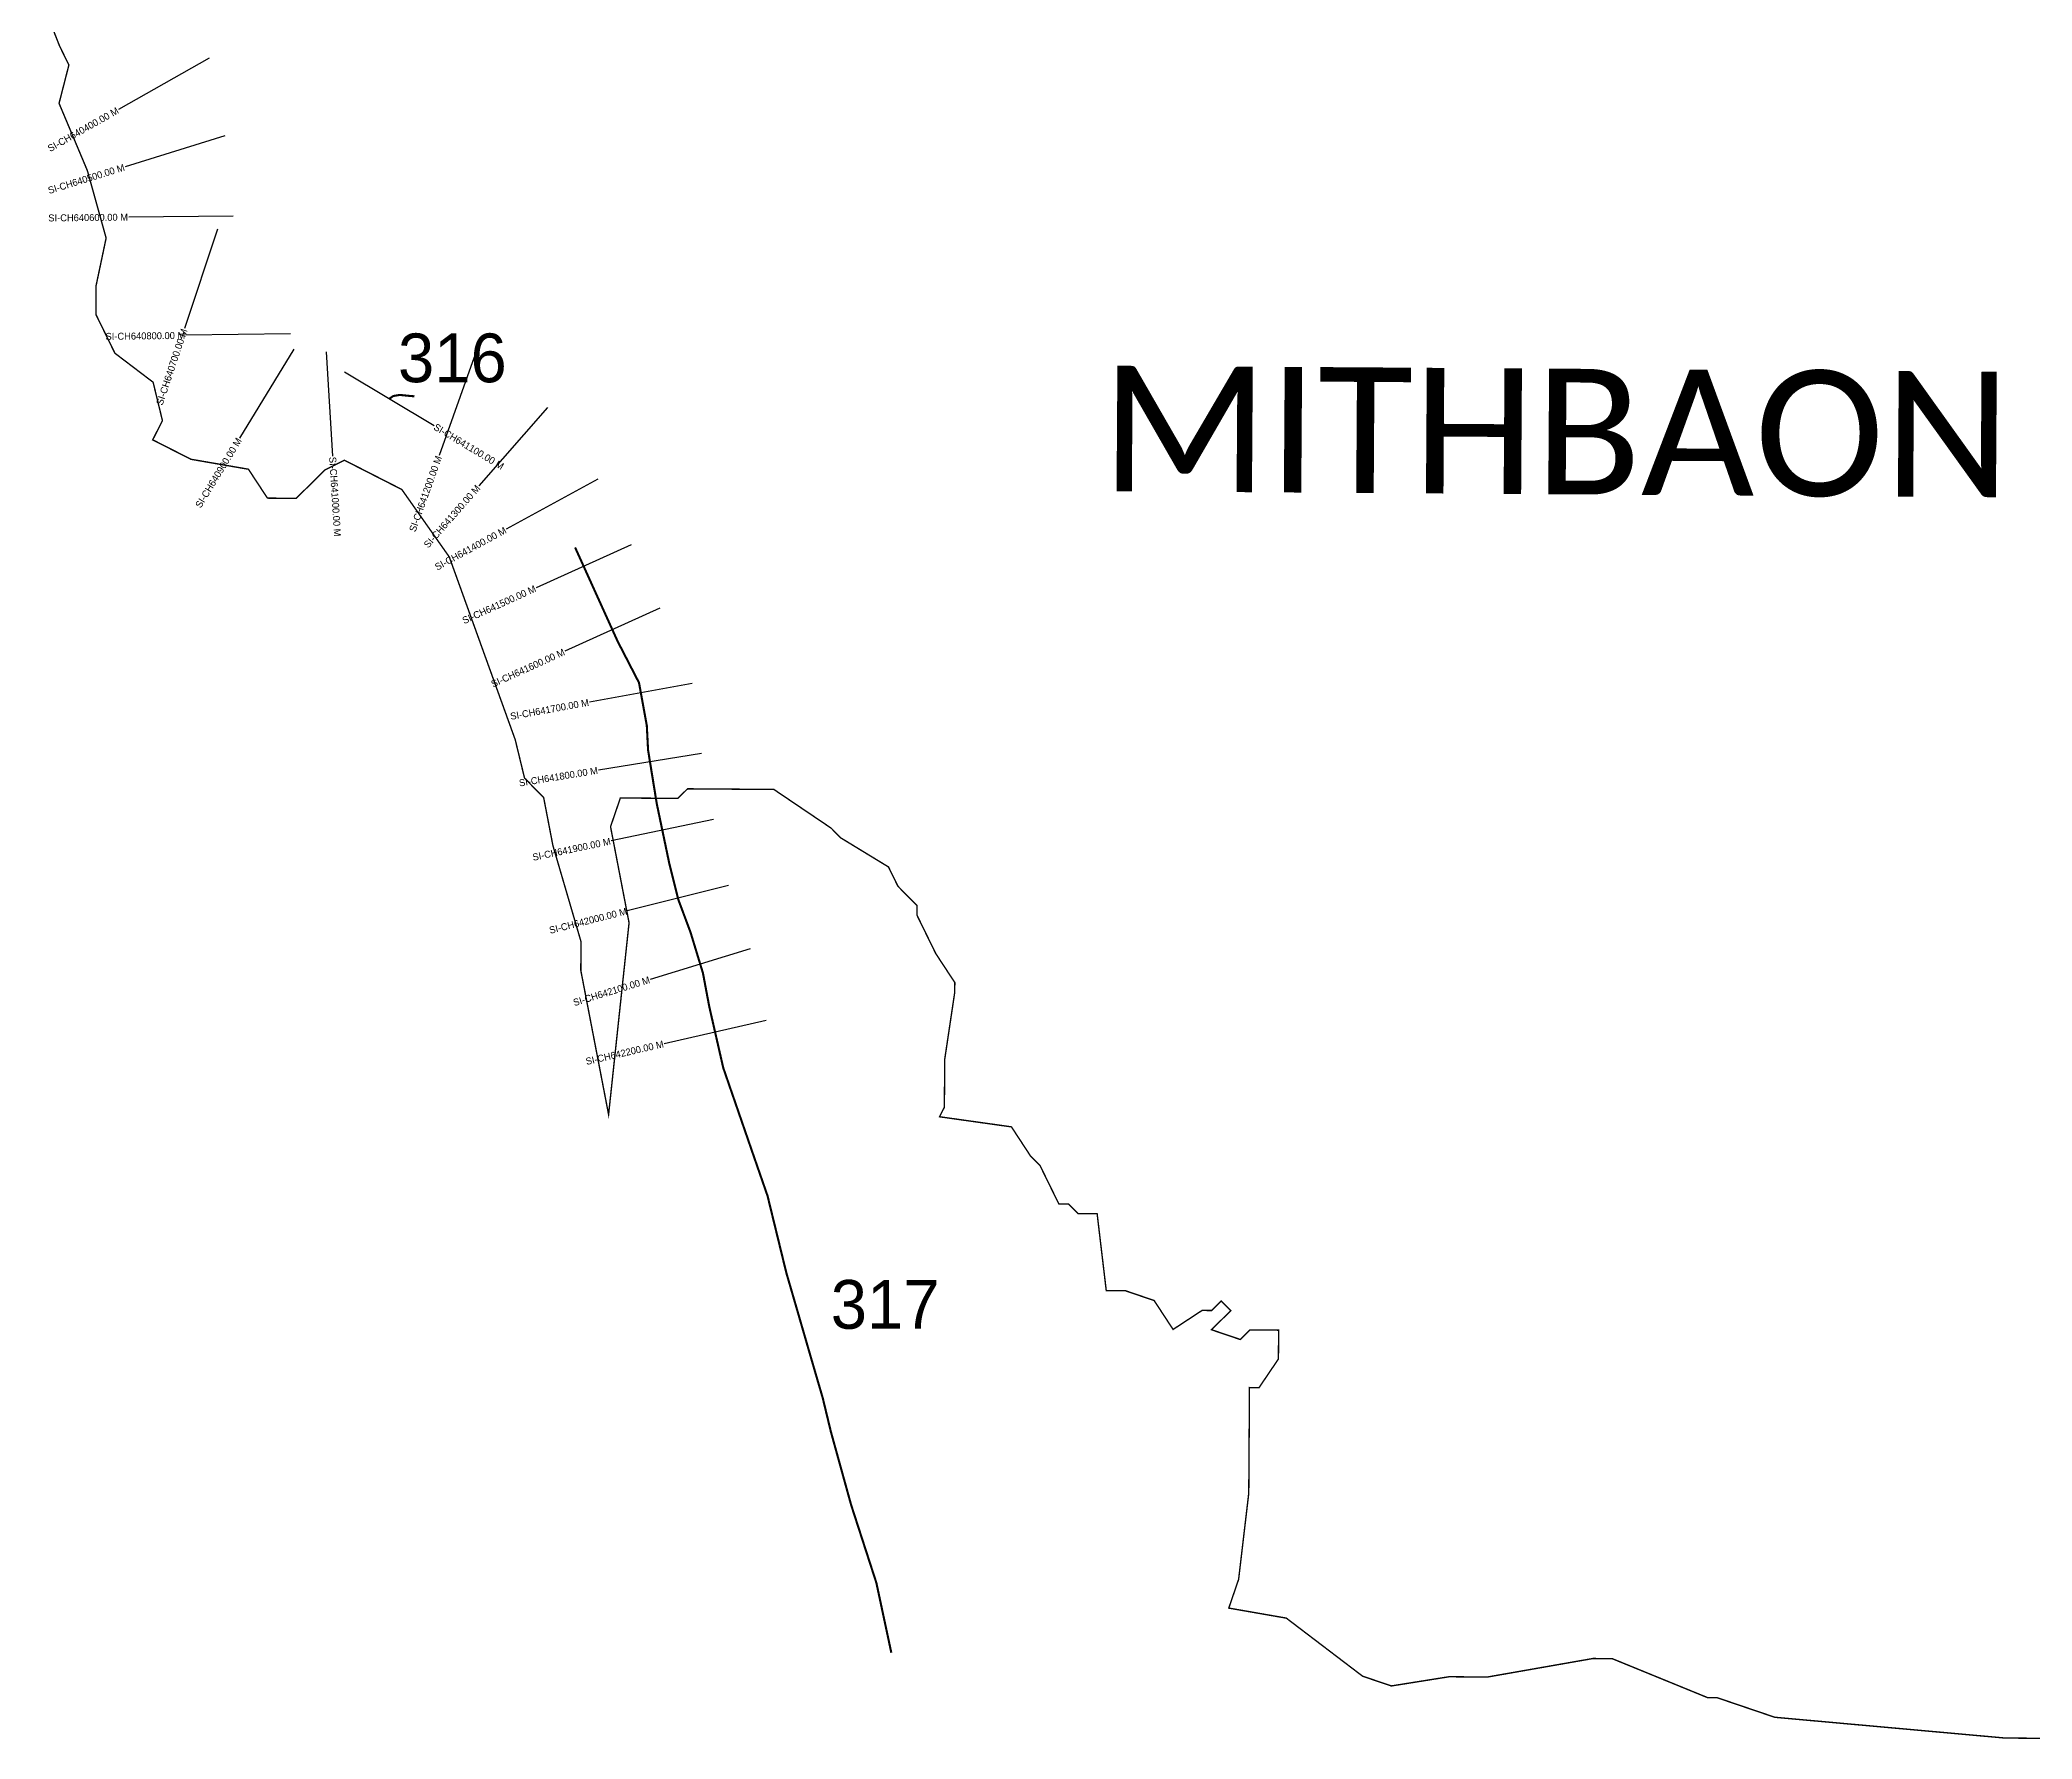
# Model space of a CAD drawing. Header units: metres. Extents: x 328516 to 333600, y 1800836 to 1805838.
# Drawn here: x 328809 to 331671, y 1800851 to 1803291 of the extents above; entities that cross this region are included whole.
import ezdxf
from ezdxf.enums import TextEntityAlignment as Align

# ---------------------------------------------------------------- set-up
doc = ezdxf.new("R2010")
doc.units = ezdxf.units.M
for name, color, linetype in [('CS', 134, 'Continuous'), ('CSMark', 6, 'Continuous'), ('NATURALLY PROTECTED', 3, 'Continuous'), ('VILLAGE NAME', 250, 'Continuous')]:
    doc.layers.add(name, color=color, linetype=linetype)

msp = doc.modelspace()

# ---------------------------------------------------------------- linework, layer by layer
at = {"color": 6, "const_width": 2}
msp.add_lwpolyline([(331714.1, 1800852.2), (331631.5, 1800852.8), (331301, 1800882.6), (331218.5, 1800910.6), (331204.7, 1800910.7), (331067.4, 1800966.8), (331039.8, 1800967), (330888.1, 1800940.4), (330833, 1800940.8), (330750.2, 1800927.6), (330708.9, 1800941.6), (330599.3, 1801025), (330516.7, 1801039.4), (330530.8, 1801080.6), (330545.4, 1801204.5), (330546.4, 1801356.1), (330560.2, 1801356), (330588, 1801397.1), (330588.3, 1801438.5), (330547, 1801438.7), (330533.1, 1801425.1), (330491.8, 1801439.1), (330519.6, 1801466.5), (330505.9, 1801480.4), (330492, 1801466.7), (330478.3, 1801466.8), (330436.7, 1801439.5), (330409.5, 1801481), (330368.2, 1801495.1), (330340.7, 1801495.3), (330327.6, 1801605.6), (330300.1, 1801605.8), (330286.4, 1801619.6), (330272.6, 1801619.7), (330245.5, 1801675), (330231.7, 1801688.9), (330204.5, 1801730.4), (330101.2, 1801744.9), (330108.2, 1801758.6), (330108.7, 1801827.5), (330123.1, 1801923.8), (330123.2, 1801937.6), (330095.9, 1801979.1), (330068.8, 1802034.4), (330068.8, 1802048.2), (330041.5, 1802075.9), (330027.9, 1802103.6), (329959.3, 1802145.4), (329945.6, 1802159.3), (329863.3, 1802214.9), (329739.3, 1802215.8), (329725.4, 1802202.1), (329642.8, 1802202.6), (329628.7, 1802161.4), (329655.3, 1802023.4), (329625.9, 1801748.1), (329586, 1801955), (329586.3, 1801996.3), (329545.9, 1802134.4), (329532.6, 1802203.4), (329505.2, 1802231.1), (329491.8, 1802286.3), (329397.1, 1802548.7), (329328.9, 1802645.6), (329246.5, 1802687.6), (329218.8, 1802673.9), (329177.2, 1802632.9), (329135.9, 1802633.2), (329108.6, 1802674.7), (329026, 1802689), (328971.1, 1802716.9), (328985.1, 1802744.4), (328971.7, 1802799.6), (328916.8, 1802841.3), (328889.7, 1802896.6), (328889.7, 1802937.9), (328904.2, 1803006.7), (328877.3, 1803103.4), (328836.6, 1803200.1), (328850.7, 1803255.1), (328837.2, 1803282.7), (328810.1, 1803351.8)], dxfattribs=at)
at = {"layer": 'CS'}
for p, q in [((329052.4, 1803265.1), (328921.8, 1803191.2)), ((329074.6, 1803153.2), (328931.4, 1803108.8)), ((329086.6, 1803038.3), (328936.6, 1803036.7)), ((329064.3, 1803019.2), (329016.9, 1802876.9)), ((329168.8, 1802868.9), (329018.8, 1802867)), ((329174, 1802847.3), (329095.9, 1802719.2)), ((329220.1, 1802843.2), (329229.5, 1802693.5)), ((329432.6, 1802835.7), (329382.4, 1802694.4)), ((329246.7, 1802814.5), (329375.3, 1802737.3)), ((329538.3, 1802763.5), (329439.4, 1802650.8)), ((329610.6, 1802660.3), (329478.8, 1802588.6)), ((329658.3, 1802566.3), (329521.7, 1802504.4)), ((329699.6, 1802475.3), (329563, 1802413.3)), ((329746, 1802367), (329598.4, 1802340.3)), ((329759.3, 1802266.7), (329611.3, 1802242.6)), ((329776.5, 1802171.6), (329629.7, 1802140.9)), ((329798.3, 1802077.1), (329652.8, 1802040.6)), ((329829.2, 1801986.1), (329685.8, 1801942.2)), ((329852, 1801883.2), (329705.7, 1801849.8))]:
    msp.add_line(p, q, dxfattribs=at)
at = {"layer": 'NATURALLY PROTECTED', "const_width": 3, "flags": 128}
for points in [[(329311, 1802775.9), (329316.6, 1802779.8), (329325.8, 1802781.4), (329342.1, 1802779.8), (329347.1, 1802779.4)], [(329577.8, 1802562.4), (329614.7, 1802481), (329638.8, 1802427.8), (329669.6, 1802368.1), (329680.8, 1802306.5), (329682.6, 1802271.5), (329695.1, 1802194.4), (329713, 1802109), (329726.1, 1802056.6), (329743.6, 1802009.7), (329761.4, 1801951.3), (329770.5, 1801903), (329790.6, 1801815.1), (329831.5, 1801696.7), (329854.2, 1801631.3), (329881.2, 1801520.8), (329896.4, 1801468.6), (329915.3, 1801403.4), (329926.6, 1801364.6), (329933.4, 1801341.4), (329945.1, 1801292.9), (329974.3, 1801187.4), (330010.5, 1801075.7), (330032, 1800975.3)]]:
    msp.add_lwpolyline(points, dxfattribs=at)

# ---------------------------------------------------------------- texts
at = {"char_height": 70, "attachment_point": 1}
for s, insert in [('316', (329323.4, 1802869.6)), ('317', (329945, 1801510.5))]:
    msp.add_mtext_dynamic_manual_height_columns(s, width=95.172, gutter_width=1, heights=[0], dxfattribs=dict(at, insert=insert))
at = {"layer": 'CSMark'}
for s, rotation, p in [('SI-CH640400.00 M', 29.5081, (328921, 1803190.7)), ('SI-CH640500.00 M', 17.208, (328930.4, 1803108.5)), ('SI-CH640600.00 M', 0.6242, (328935.6, 1803036.7)), ('SI-CH640800.00 M', 0.7452, (329017.8, 1802866.9)), ('SI-CH640700.00 M', 71.5781, (329016.6, 1802875.9)), ('SI-CH640900.00 M', 58.654, (329095.4, 1802718.4)), ('SI-CH641200.00 M', 70.4385, (329382.1, 1802693.4)), ('SI-CH641300.00 M', 48.7257, (329438.7, 1802650)), ('SI-CH641400.00 M', 28.5527, (329477.9, 1802588.1)), ('SI-CH641500.00 M', 24.3838, (329520.8, 1802504)), ('SI-CH641600.00 M', 24.3838, (329562.1, 1802412.9)), ('SI-CH641700.00 M', 10.2621, (329597.4, 1802340.1)), ('SI-CH641800.00 M', 9.262, (329610.3, 1802242.4)), ('SI-CH641900.00 M', 11.8005, (329628.7, 1802140.7)), ('SI-CH642000.00 M', 14.0968, (329651.9, 1802040.3)), ('SI-CH642100.00 M', 17, (329684.8, 1801941.9)), ('SI-CH642200.00 M', 12.8742, (329704.8, 1801849.6))]:
    msp.add_text(s, height=10, rotation=rotation, dxfattribs=at).set_placement(p, align=Align.MIDDLE_RIGHT)
for s, rotation, p in [('SI-CH641100.00 M', 329.0218, (329376.1, 1802736.7)), ('SI-CH641000.00 M', 273.574, (329229.5, 1802692.5))]:
    msp.add_text(s, height=10, rotation=rotation, dxfattribs=at).set_placement(p, align=Align.MIDDLE_LEFT)
at = {"layer": 'VILLAGE NAME', "insert": (330333.8, 1802823.5), "char_height": 180.345, "attachment_point": 1, "rotation": 359.6139}
msp.add_mtext_dynamic_manual_height_columns('{\\fCalibri|b0|i0|c0|p34;MITHBAON}', width=1779.605, gutter_width=901.7, heights=[0], dxfattribs=at)

doc.saveas('drawing.dxf')
